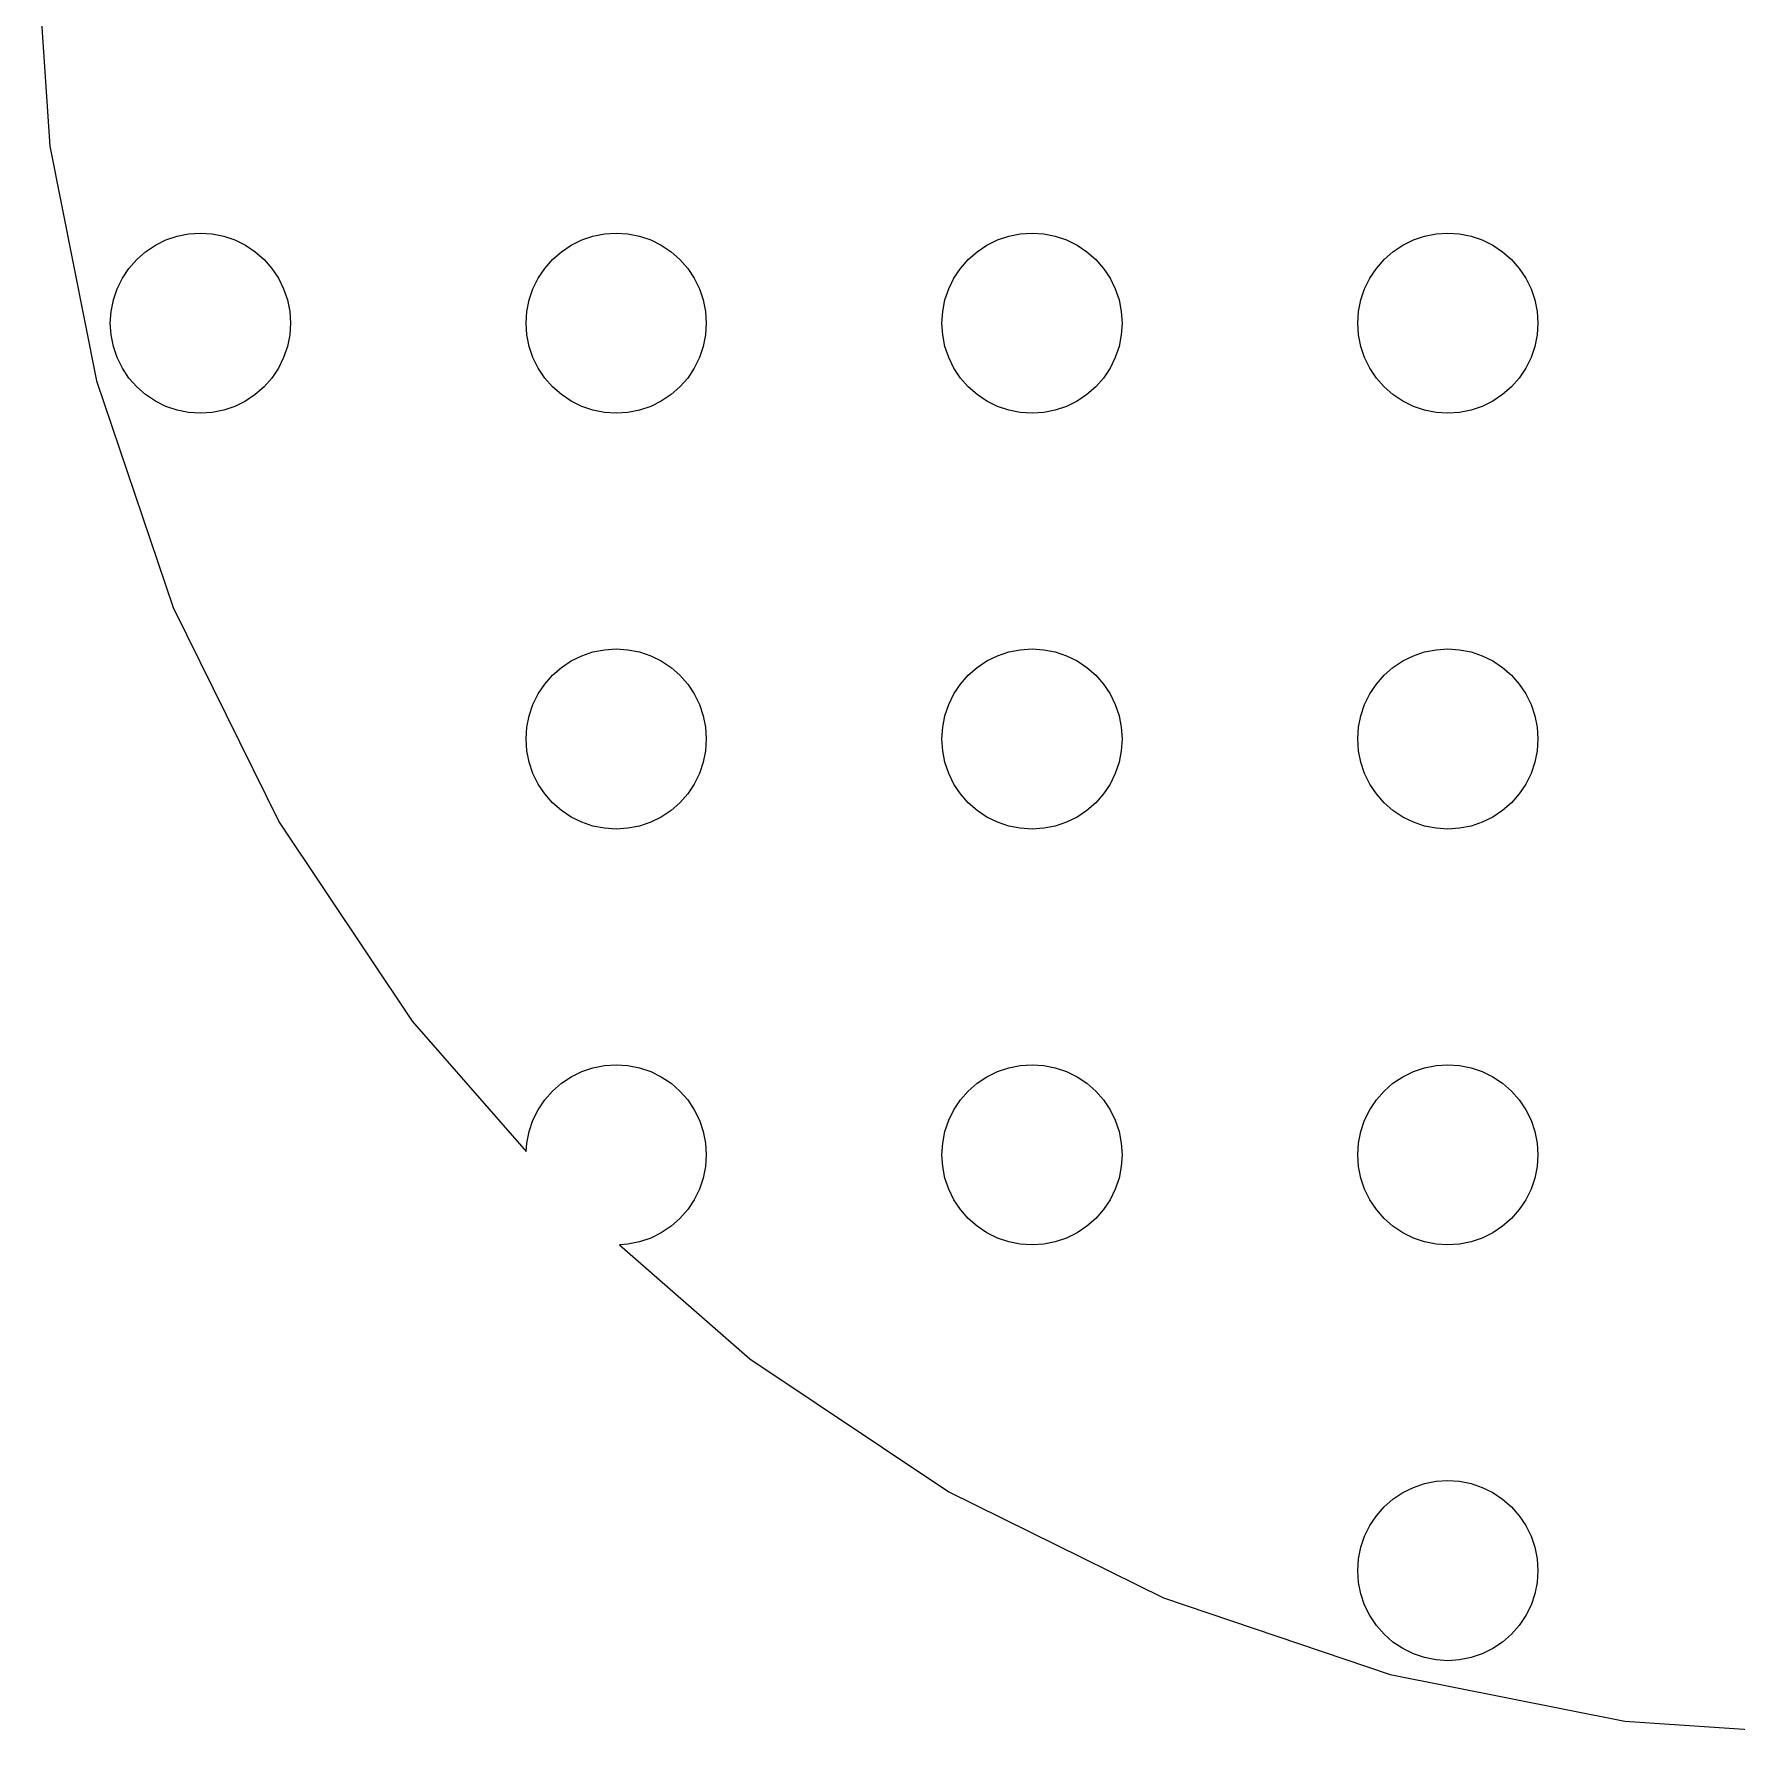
# Model space of a CAD drawing. Header units: metres. Extents: x -66 to 66, y -66 to 66.
# Drawn here: x -66 to -4.6, y -66 to -4.6 of the extents above; entities that cross this region are included whole.
import ezdxf

# ---------------------------------------------------------------- set-up
doc = ezdxf.new("R2010")
doc.units = ezdxf.units.M

msp = doc.modelspace()

# ---------------------------------------------------------------- linework, layer by layer
for p, q in [((-66, 0), (-65.4354, -8.61472)), ((-65.4354, -8.61472), (-63.7511, -17.082)), ((-61.9785, -12.4216), (-61.625, -12.1854)), ((-61.625, -12.1854), (-61.2437, -11.9974)), ((-61.2437, -11.9974), (-60.8412, -11.8607)), ((-60.8412, -11.8607), (-60.4242, -11.7778)), ((-60.4242, -11.7778), (-60, -11.75)), ((-60, -11.75), (-59.5758, -11.7778)), ((-59.5758, -11.7778), (-59.1588, -11.8607)), ((-59.1588, -11.8607), (-58.7563, -11.9974)), ((-58.7563, -11.9974), (-58.375, -12.1854)), ((-58.375, -12.1854), (-58.0215, -12.4216)), ((-46.9785, -12.4216), (-46.625, -12.1854)), ((-46.625, -12.1854), (-46.2437, -11.9974)), ((-46.2437, -11.9974), (-45.8412, -11.8607)), ((-45.8412, -11.8607), (-45.4242, -11.7778)), ((-45.4242, -11.7778), (-45, -11.75)), ((-45, -11.75), (-44.5758, -11.7778)), ((-44.5758, -11.7778), (-44.1588, -11.8607)), ((-44.1588, -11.8607), (-43.7563, -11.9974)), ((-43.7563, -11.9974), (-43.375, -12.1854)), ((-43.375, -12.1854), (-43.0215, -12.4216)), ((-31.9785, -12.4216), (-31.625, -12.1854)), ((-31.625, -12.1854), (-31.2437, -11.9974)), ((-31.2437, -11.9974), (-30.8412, -11.8607)), ((-30.8412, -11.8607), (-30.4242, -11.7778)), ((-30.4242, -11.7778), (-30, -11.75)), ((-30, -11.75), (-29.5758, -11.7778)), ((-29.5758, -11.7778), (-29.1588, -11.8607)), ((-29.1588, -11.8607), (-28.7563, -11.9974)), ((-28.7563, -11.9974), (-28.375, -12.1854)), ((-28.375, -12.1854), (-28.0215, -12.4216)), ((-16.9785, -12.4216), (-16.625, -12.1854)), ((-16.625, -12.1854), (-16.2437, -11.9974)), ((-16.2437, -11.9974), (-15.8412, -11.8607)), ((-15.8412, -11.8607), (-15.4242, -11.7778)), ((-15.4242, -11.7778), (-15, -11.75)), ((-15, -11.75), (-14.5758, -11.7778)), ((-14.5758, -11.7778), (-14.1588, -11.8607)), ((-14.1588, -11.8607), (-13.7563, -11.9974)), ((-13.7563, -11.9974), (-13.375, -12.1854)), ((-13.375, -12.1854), (-13.0215, -12.4216)), ((-62.5784, -13.0215), (-62.2981, -12.7019)), ((-62.2981, -12.7019), (-61.9785, -12.4216)), ((-58.0215, -12.4216), (-57.7019, -12.7019)), ((-57.7019, -12.7019), (-57.4216, -13.0215)), ((-47.5784, -13.0215), (-47.2981, -12.7019)), ((-47.2981, -12.7019), (-46.9785, -12.4216)), ((-43.0215, -12.4216), (-42.7019, -12.7019)), ((-42.7019, -12.7019), (-42.4216, -13.0215)), ((-32.5784, -13.0215), (-32.2981, -12.7019)), ((-32.2981, -12.7019), (-31.9785, -12.4216)), ((-28.0215, -12.4216), (-27.7019, -12.7019)), ((-27.7019, -12.7019), (-27.4216, -13.0215)), ((-17.5784, -13.0215), (-17.2981, -12.7019)), ((-17.2981, -12.7019), (-16.9785, -12.4216)), ((-13.0215, -12.4216), (-12.7019, -12.7019)), ((-12.7019, -12.7019), (-12.4216, -13.0215)), ((-63.0026, -13.7563), (-62.8146, -13.375)), ((-62.8146, -13.375), (-62.5784, -13.0215)), ((-57.4216, -13.0215), (-57.1854, -13.375)), ((-57.1854, -13.375), (-56.9974, -13.7563)), ((-48.0026, -13.7563), (-47.8146, -13.375)), ((-47.8146, -13.375), (-47.5784, -13.0215)), ((-42.4216, -13.0215), (-42.1854, -13.375)), ((-42.1854, -13.375), (-41.9974, -13.7563)), ((-33.0026, -13.7563), (-32.8146, -13.375)), ((-32.8146, -13.375), (-32.5784, -13.0215)), ((-27.4216, -13.0215), (-27.1854, -13.375)), ((-27.1854, -13.375), (-26.9974, -13.7563)), ((-18.0026, -13.7563), (-17.8146, -13.375)), ((-17.8146, -13.375), (-17.5784, -13.0215)), ((-12.4216, -13.0215), (-12.1854, -13.375)), ((-12.1854, -13.375), (-11.9974, -13.7563)), ((-63.1393, -14.1588), (-63.0026, -13.7563)), ((-56.9974, -13.7563), (-56.8607, -14.1588)), ((-48.1393, -14.1588), (-48.0026, -13.7563)), ((-41.9974, -13.7563), (-41.8607, -14.1588)), ((-33.1393, -14.1588), (-33.0026, -13.7563)), ((-26.9974, -13.7563), (-26.8607, -14.1588)), ((-18.1393, -14.1588), (-18.0026, -13.7563)), ((-11.9974, -13.7563), (-11.8607, -14.1588)), ((-63.25, -15), (-63.2222, -14.5758)), ((-63.2222, -14.5758), (-63.1393, -14.1588)), ((-56.8607, -14.1588), (-56.7778, -14.5758)), ((-56.7778, -14.5758), (-56.75, -15)), ((-48.25, -15), (-48.2222, -14.5758)), ((-48.2222, -14.5758), (-48.1393, -14.1588)), ((-41.8607, -14.1588), (-41.7778, -14.5758)), ((-41.7778, -14.5758), (-41.75, -15)), ((-33.25, -15), (-33.2222, -14.5758)), ((-33.2222, -14.5758), (-33.1393, -14.1588)), ((-26.8607, -14.1588), (-26.7778, -14.5758)), ((-26.7778, -14.5758), (-26.75, -15)), ((-18.25, -15), (-18.2222, -14.5758)), ((-18.2222, -14.5758), (-18.1393, -14.1588)), ((-11.8607, -14.1588), (-11.7778, -14.5758)), ((-11.7778, -14.5758), (-11.75, -15)), ((-63.2222, -15.4242), (-63.25, -15)), ((-56.75, -15), (-56.7778, -15.4242)), ((-48.2222, -15.4242), (-48.25, -15)), ((-41.75, -15), (-41.7778, -15.4242)), ((-33.2222, -15.4242), (-33.25, -15)), ((-26.75, -15), (-26.7778, -15.4242)), ((-18.2222, -15.4242), (-18.25, -15)), ((-11.75, -15), (-11.7778, -15.4242)), ((-63.1393, -15.8412), (-63.2222, -15.4242)), ((-63.0026, -16.2437), (-63.1393, -15.8412)), ((-56.8607, -15.8412), (-56.9974, -16.2437)), ((-56.7778, -15.4242), (-56.8607, -15.8412)), ((-48.1393, -15.8412), (-48.2222, -15.4242)), ((-48.0026, -16.2437), (-48.1393, -15.8412)), ((-41.8607, -15.8412), (-41.9974, -16.2437)), ((-41.7778, -15.4242), (-41.8607, -15.8412)), ((-33.1393, -15.8412), (-33.2222, -15.4242)), ((-33.0026, -16.2437), (-33.1393, -15.8412)), ((-26.8607, -15.8412), (-26.9974, -16.2437)), ((-26.7778, -15.4242), (-26.8607, -15.8412)), ((-18.1393, -15.8412), (-18.2222, -15.4242)), ((-18.0026, -16.2437), (-18.1393, -15.8412)), ((-11.8607, -15.8412), (-11.9974, -16.2437)), ((-11.7778, -15.4242), (-11.8607, -15.8412)), ((-62.8146, -16.625), (-63.0026, -16.2437)), ((-56.9974, -16.2437), (-57.1854, -16.625)), ((-47.8146, -16.625), (-48.0026, -16.2437)), ((-41.9974, -16.2437), (-42.1854, -16.625)), ((-32.8146, -16.625), (-33.0026, -16.2437)), ((-26.9974, -16.2437), (-27.1854, -16.625)), ((-17.8146, -16.625), (-18.0026, -16.2437)), ((-11.9974, -16.2437), (-12.1854, -16.625)), ((-63.7511, -17.082), (-60.976, -25.2571)), ((-62.5784, -16.9785), (-62.8146, -16.625)), ((-62.2981, -17.2981), (-62.5784, -16.9785)), ((-57.4216, -16.9785), (-57.7019, -17.2981)), ((-57.1854, -16.625), (-57.4216, -16.9785)), ((-47.5784, -16.9785), (-47.8146, -16.625)), ((-47.2981, -17.2981), (-47.5784, -16.9785)), ((-42.4216, -16.9785), (-42.7019, -17.2981)), ((-42.1854, -16.625), (-42.4216, -16.9785)), ((-32.5784, -16.9785), (-32.8146, -16.625)), ((-32.2981, -17.2981), (-32.5784, -16.9785)), ((-27.4216, -16.9785), (-27.7019, -17.2981)), ((-27.1854, -16.625), (-27.4216, -16.9785)), ((-17.5784, -16.9785), (-17.8146, -16.625)), ((-17.2981, -17.2981), (-17.5784, -16.9785)), ((-12.4216, -16.9785), (-12.7019, -17.2981)), ((-12.1854, -16.625), (-12.4216, -16.9785)), ((-61.9785, -17.5784), (-62.2981, -17.2981)), ((-61.625, -17.8146), (-61.9785, -17.5784)), ((-61.2437, -18.0026), (-61.625, -17.8146)), ((-58.375, -17.8146), (-58.7563, -18.0026)), ((-58.0215, -17.5784), (-58.375, -17.8146)), ((-57.7019, -17.2981), (-58.0215, -17.5784)), ((-46.9785, -17.5784), (-47.2981, -17.2981)), ((-46.625, -17.8146), (-46.9785, -17.5784)), ((-46.2437, -18.0026), (-46.625, -17.8146)), ((-43.375, -17.8146), (-43.7563, -18.0026)), ((-43.0215, -17.5784), (-43.375, -17.8146)), ((-42.7019, -17.2981), (-43.0215, -17.5784)), ((-31.9785, -17.5784), (-32.2981, -17.2981)), ((-31.625, -17.8146), (-31.9785, -17.5784)), ((-31.2437, -18.0026), (-31.625, -17.8146)), ((-28.375, -17.8146), (-28.7563, -18.0026)), ((-28.0215, -17.5784), (-28.375, -17.8146)), ((-27.7019, -17.2981), (-28.0215, -17.5784)), ((-16.9785, -17.5784), (-17.2981, -17.2981)), ((-16.625, -17.8146), (-16.9785, -17.5784)), ((-16.2437, -18.0026), (-16.625, -17.8146)), ((-13.375, -17.8146), (-13.7563, -18.0026)), ((-13.0215, -17.5784), (-13.375, -17.8146)), ((-12.7019, -17.2981), (-13.0215, -17.5784)), ((-60.8412, -18.1393), (-61.2437, -18.0026)), ((-60.4242, -18.2222), (-60.8412, -18.1393)), ((-60, -18.25), (-60.4242, -18.2222)), ((-59.5758, -18.2222), (-60, -18.25)), ((-59.1588, -18.1393), (-59.5758, -18.2222)), ((-58.7563, -18.0026), (-59.1588, -18.1393)), ((-45.8412, -18.1393), (-46.2437, -18.0026)), ((-45.4242, -18.2222), (-45.8412, -18.1393)), ((-45, -18.25), (-45.4242, -18.2222)), ((-44.5758, -18.2222), (-45, -18.25)), ((-44.1588, -18.1393), (-44.5758, -18.2222)), ((-43.7563, -18.0026), (-44.1588, -18.1393)), ((-30.8412, -18.1393), (-31.2437, -18.0026)), ((-30.4242, -18.2222), (-30.8412, -18.1393)), ((-30, -18.25), (-30.4242, -18.2222)), ((-29.5758, -18.2222), (-30, -18.25)), ((-29.1588, -18.1393), (-29.5758, -18.2222)), ((-28.7563, -18.0026), (-29.1588, -18.1393)), ((-15.8412, -18.1393), (-16.2437, -18.0026)), ((-15.4242, -18.2222), (-15.8412, -18.1393)), ((-15, -18.25), (-15.4242, -18.2222)), ((-14.5758, -18.2222), (-15, -18.25)), ((-14.1588, -18.1393), (-14.5758, -18.2222)), ((-13.7563, -18.0026), (-14.1588, -18.1393)), ((-60.976, -25.2571), (-57.1577, -33)), ((-46.625, -27.1854), (-46.2437, -26.9974)), ((-46.2437, -26.9974), (-45.8412, -26.8607)), ((-45.8412, -26.8607), (-45.4242, -26.7778)), ((-45.4242, -26.7778), (-45, -26.75)), ((-45, -26.75), (-44.5758, -26.7778)), ((-44.5758, -26.7778), (-44.1588, -26.8607)), ((-44.1588, -26.8607), (-43.7563, -26.9974)), ((-43.7563, -26.9974), (-43.375, -27.1854)), ((-31.625, -27.1854), (-31.2437, -26.9974)), ((-31.2437, -26.9974), (-30.8412, -26.8607)), ((-30.8412, -26.8607), (-30.4242, -26.7778)), ((-30.4242, -26.7778), (-30, -26.75)), ((-30, -26.75), (-29.5758, -26.7778)), ((-29.5758, -26.7778), (-29.1588, -26.8607)), ((-29.1588, -26.8607), (-28.7563, -26.9974)), ((-28.7563, -26.9974), (-28.375, -27.1854)), ((-16.625, -27.1854), (-16.2437, -26.9974)), ((-16.2437, -26.9974), (-15.8412, -26.8607)), ((-15.8412, -26.8607), (-15.4242, -26.7778)), ((-15.4242, -26.7778), (-15, -26.75)), ((-15, -26.75), (-14.5758, -26.7778)), ((-14.5758, -26.7778), (-14.1588, -26.8607)), ((-14.1588, -26.8607), (-13.7563, -26.9974)), ((-13.7563, -26.9974), (-13.375, -27.1854)), ((-47.2981, -27.7019), (-46.9785, -27.4216)), ((-46.9785, -27.4216), (-46.625, -27.1854)), ((-43.375, -27.1854), (-43.0215, -27.4216)), ((-43.0215, -27.4216), (-42.7019, -27.7019)), ((-32.2981, -27.7019), (-31.9785, -27.4216)), ((-31.9785, -27.4216), (-31.625, -27.1854)), ((-28.375, -27.1854), (-28.0215, -27.4216)), ((-28.0215, -27.4216), (-27.7019, -27.7019)), ((-17.2981, -27.7019), (-16.9785, -27.4216)), ((-16.9785, -27.4216), (-16.625, -27.1854)), ((-13.375, -27.1854), (-13.0215, -27.4216)), ((-13.0215, -27.4216), (-12.7019, -27.7019)), ((-47.8146, -28.375), (-47.5784, -28.0215)), ((-47.5784, -28.0215), (-47.2981, -27.7019)), ((-42.7019, -27.7019), (-42.4216, -28.0215)), ((-42.4216, -28.0215), (-42.1854, -28.375)), ((-32.8146, -28.375), (-32.5784, -28.0215)), ((-32.5784, -28.0215), (-32.2981, -27.7019)), ((-27.7019, -27.7019), (-27.4216, -28.0215)), ((-27.4216, -28.0215), (-27.1854, -28.375)), ((-17.8146, -28.375), (-17.5784, -28.0215)), ((-17.5784, -28.0215), (-17.2981, -27.7019)), ((-12.7019, -27.7019), (-12.4216, -28.0215)), ((-12.4216, -28.0215), (-12.1854, -28.375)), ((-48.1393, -29.1588), (-48.0026, -28.7563)), ((-48.0026, -28.7563), (-47.8146, -28.375)), ((-42.1854, -28.375), (-41.9974, -28.7563)), ((-41.9974, -28.7563), (-41.8607, -29.1588)), ((-33.1393, -29.1588), (-33.0026, -28.7563)), ((-33.0026, -28.7563), (-32.8146, -28.375)), ((-27.1854, -28.375), (-26.9974, -28.7563)), ((-26.9974, -28.7563), (-26.8607, -29.1588)), ((-18.1393, -29.1588), (-18.0026, -28.7563)), ((-18.0026, -28.7563), (-17.8146, -28.375)), ((-12.1854, -28.375), (-11.9974, -28.7563)), ((-11.9974, -28.7563), (-11.8607, -29.1588)), ((-48.2222, -29.5758), (-48.1393, -29.1588)), ((-41.8607, -29.1588), (-41.7778, -29.5758)), ((-33.2222, -29.5758), (-33.1393, -29.1588)), ((-26.8607, -29.1588), (-26.7778, -29.5758)), ((-18.2222, -29.5758), (-18.1393, -29.1588)), ((-11.8607, -29.1588), (-11.7778, -29.5758)), ((-48.25, -30), (-48.2222, -29.5758)), ((-48.2222, -30.4242), (-48.25, -30)), ((-41.7778, -29.5758), (-41.75, -30)), ((-41.75, -30), (-41.7778, -30.4242)), ((-33.25, -30), (-33.2222, -29.5758)), ((-33.2222, -30.4242), (-33.25, -30)), ((-26.7778, -29.5758), (-26.75, -30)), ((-26.75, -30), (-26.7778, -30.4242)), ((-18.25, -30), (-18.2222, -29.5758)), ((-18.2222, -30.4242), (-18.25, -30)), ((-11.7778, -29.5758), (-11.75, -30)), ((-11.75, -30), (-11.7778, -30.4242)), ((-48.1393, -30.8412), (-48.2222, -30.4242)), ((-41.7778, -30.4242), (-41.8607, -30.8412)), ((-33.1393, -30.8412), (-33.2222, -30.4242)), ((-26.7778, -30.4242), (-26.8607, -30.8412)), ((-18.1393, -30.8412), (-18.2222, -30.4242)), ((-11.7778, -30.4242), (-11.8607, -30.8412)), ((-48.0026, -31.2437), (-48.1393, -30.8412)), ((-47.8146, -31.625), (-48.0026, -31.2437)), ((-41.9974, -31.2437), (-42.1854, -31.625)), ((-41.8607, -30.8412), (-41.9974, -31.2437)), ((-33.0026, -31.2437), (-33.1393, -30.8412)), ((-32.8146, -31.625), (-33.0026, -31.2437)), ((-26.9974, -31.2437), (-27.1854, -31.625)), ((-26.8607, -30.8412), (-26.9974, -31.2437)), ((-18.0026, -31.2437), (-18.1393, -30.8412)), ((-17.8146, -31.625), (-18.0026, -31.2437)), ((-11.9974, -31.2437), (-12.1854, -31.625)), ((-11.8607, -30.8412), (-11.9974, -31.2437)), ((-47.5784, -31.9785), (-47.8146, -31.625)), ((-42.1854, -31.625), (-42.4216, -31.9785)), ((-32.5784, -31.9785), (-32.8146, -31.625)), ((-27.1854, -31.625), (-27.4216, -31.9785)), ((-17.5784, -31.9785), (-17.8146, -31.625)), ((-12.1854, -31.625), (-12.4216, -31.9785)), ((-47.2981, -32.2981), (-47.5784, -31.9785)), ((-46.9785, -32.5784), (-47.2981, -32.2981)), ((-42.7019, -32.2981), (-43.0215, -32.5784)), ((-42.4216, -31.9785), (-42.7019, -32.2981)), ((-32.2981, -32.2981), (-32.5784, -31.9785)), ((-31.9785, -32.5784), (-32.2981, -32.2981)), ((-27.7019, -32.2981), (-28.0215, -32.5784)), ((-27.4216, -31.9785), (-27.7019, -32.2981)), ((-17.2981, -32.2981), (-17.5784, -31.9785)), ((-16.9785, -32.5784), (-17.2981, -32.2981)), ((-12.7019, -32.2981), (-13.0215, -32.5784)), ((-12.4216, -31.9785), (-12.7019, -32.2981)), ((-57.1577, -33), (-52.3613, -40.1783)), ((-46.625, -32.8146), (-46.9785, -32.5784)), ((-46.2437, -33.0026), (-46.625, -32.8146)), ((-45.8412, -33.1393), (-46.2437, -33.0026)), ((-45.4242, -33.2222), (-45.8412, -33.1393)), ((-44.1588, -33.1393), (-44.5758, -33.2222)), ((-43.7563, -33.0026), (-44.1588, -33.1393)), ((-43.375, -32.8146), (-43.7563, -33.0026)), ((-43.0215, -32.5784), (-43.375, -32.8146)), ((-31.625, -32.8146), (-31.9785, -32.5784)), ((-31.2437, -33.0026), (-31.625, -32.8146)), ((-30.8412, -33.1393), (-31.2437, -33.0026)), ((-30.4242, -33.2222), (-30.8412, -33.1393)), ((-29.1588, -33.1393), (-29.5758, -33.2222)), ((-28.7563, -33.0026), (-29.1588, -33.1393)), ((-28.375, -32.8146), (-28.7563, -33.0026)), ((-28.0215, -32.5784), (-28.375, -32.8146)), ((-16.625, -32.8146), (-16.9785, -32.5784)), ((-16.2437, -33.0026), (-16.625, -32.8146)), ((-15.8412, -33.1393), (-16.2437, -33.0026)), ((-15.4242, -33.2222), (-15.8412, -33.1393)), ((-14.1588, -33.1393), (-14.5758, -33.2222)), ((-13.7563, -33.0026), (-14.1588, -33.1393)), ((-13.375, -32.8146), (-13.7563, -33.0026)), ((-13.0215, -32.5784), (-13.375, -32.8146)), ((-45, -33.25), (-45.4242, -33.2222)), ((-44.5758, -33.2222), (-45, -33.25)), ((-30, -33.25), (-30.4242, -33.2222)), ((-29.5758, -33.2222), (-30, -33.25)), ((-15, -33.25), (-15.4242, -33.2222)), ((-14.5758, -33.2222), (-15, -33.25)), ((-52.3613, -40.1783), (-48.2418, -44.8756)), ((-45.4242, -41.7778), (-45, -41.75)), ((-45, -41.75), (-44.5758, -41.7778)), ((-30.4242, -41.7778), (-30, -41.75)), ((-30, -41.75), (-29.5758, -41.7778)), ((-15.4242, -41.7778), (-15, -41.75)), ((-15, -41.75), (-14.5758, -41.7778)), ((-46.9785, -42.4216), (-46.625, -42.1854)), ((-46.625, -42.1854), (-46.2437, -41.9974)), ((-46.2437, -41.9974), (-45.8412, -41.8607)), ((-45.8412, -41.8607), (-45.4242, -41.7778)), ((-44.5758, -41.7778), (-44.1588, -41.8607)), ((-44.1588, -41.8607), (-43.7563, -41.9974)), ((-43.7563, -41.9974), (-43.375, -42.1854)), ((-43.375, -42.1854), (-43.0215, -42.4216)), ((-31.9785, -42.4216), (-31.625, -42.1854)), ((-31.625, -42.1854), (-31.2437, -41.9974)), ((-31.2437, -41.9974), (-30.8412, -41.8607)), ((-30.8412, -41.8607), (-30.4242, -41.7778)), ((-29.5758, -41.7778), (-29.1588, -41.8607)), ((-29.1588, -41.8607), (-28.7563, -41.9974)), ((-28.7563, -41.9974), (-28.375, -42.1854)), ((-28.375, -42.1854), (-28.0215, -42.4216)), ((-16.9785, -42.4216), (-16.625, -42.1854)), ((-16.625, -42.1854), (-16.2437, -41.9974)), ((-16.2437, -41.9974), (-15.8412, -41.8607)), ((-15.8412, -41.8607), (-15.4242, -41.7778)), ((-14.5758, -41.7778), (-14.1588, -41.8607)), ((-14.1588, -41.8607), (-13.7563, -41.9974)), ((-13.7563, -41.9974), (-13.375, -42.1854)), ((-13.375, -42.1854), (-13.0215, -42.4216)), ((-47.5784, -43.0215), (-47.2981, -42.7019)), ((-47.2981, -42.7019), (-46.9785, -42.4216)), ((-43.0215, -42.4216), (-42.7019, -42.7019)), ((-42.7019, -42.7019), (-42.4216, -43.0215)), ((-32.5784, -43.0215), (-32.2981, -42.7019)), ((-32.2981, -42.7019), (-31.9785, -42.4216)), ((-28.0215, -42.4216), (-27.7019, -42.7019)), ((-27.7019, -42.7019), (-27.4216, -43.0215)), ((-17.5784, -43.0215), (-17.2981, -42.7019)), ((-17.2981, -42.7019), (-16.9785, -42.4216)), ((-13.0215, -42.4216), (-12.7019, -42.7019)), ((-12.7019, -42.7019), (-12.4216, -43.0215)), ((-48.0026, -43.7563), (-47.8146, -43.375)), ((-47.8146, -43.375), (-47.5784, -43.0215)), ((-42.4216, -43.0215), (-42.1854, -43.375)), ((-42.1854, -43.375), (-41.9974, -43.7563)), ((-33.0026, -43.7563), (-32.8146, -43.375)), ((-32.8146, -43.375), (-32.5784, -43.0215)), ((-27.4216, -43.0215), (-27.1854, -43.375)), ((-27.1854, -43.375), (-26.9974, -43.7563)), ((-18.0026, -43.7563), (-17.8146, -43.375)), ((-17.8146, -43.375), (-17.5784, -43.0215)), ((-12.4216, -43.0215), (-12.1854, -43.375)), ((-12.1854, -43.375), (-11.9974, -43.7563)), ((-48.2222, -44.5758), (-48.1393, -44.1588)), ((-48.1393, -44.1588), (-48.0026, -43.7563)), ((-41.9974, -43.7563), (-41.8607, -44.1588)), ((-41.8607, -44.1588), (-41.7778, -44.5758)), ((-33.2222, -44.5758), (-33.1393, -44.1588)), ((-33.1393, -44.1588), (-33.0026, -43.7563)), ((-26.9974, -43.7563), (-26.8607, -44.1588)), ((-26.8607, -44.1588), (-26.7778, -44.5758)), ((-18.2222, -44.5758), (-18.1393, -44.1588)), ((-18.1393, -44.1588), (-18.0026, -43.7563)), ((-11.9974, -43.7563), (-11.8607, -44.1588)), ((-11.8607, -44.1588), (-11.7778, -44.5758)), ((-48.2418, -44.8756), (-48.2222, -44.5758)), ((-41.7778, -44.5758), (-41.75, -45)), ((-33.25, -45), (-33.2222, -44.5758)), ((-26.7778, -44.5758), (-26.75, -45)), ((-18.25, -45), (-18.2222, -44.5758)), ((-11.7778, -44.5758), (-11.75, -45)), ((-41.7778, -45.4242), (-41.8607, -45.8412)), ((-41.75, -45), (-41.7778, -45.4242)), ((-33.2222, -45.4242), (-33.25, -45)), ((-33.1393, -45.8412), (-33.2222, -45.4242)), ((-26.7778, -45.4242), (-26.8607, -45.8412)), ((-26.75, -45), (-26.7778, -45.4242)), ((-18.2222, -45.4242), (-18.25, -45)), ((-18.1393, -45.8412), (-18.2222, -45.4242)), ((-11.7778, -45.4242), (-11.8607, -45.8412)), ((-11.75, -45), (-11.7778, -45.4242)), ((-41.8607, -45.8412), (-41.9974, -46.2437)), ((-33.0026, -46.2437), (-33.1393, -45.8412)), ((-26.8607, -45.8412), (-26.9974, -46.2437)), ((-18.0026, -46.2437), (-18.1393, -45.8412)), ((-11.8607, -45.8412), (-11.9974, -46.2437)), ((-42.1854, -46.625), (-42.4216, -46.9785)), ((-41.9974, -46.2437), (-42.1854, -46.625)), ((-32.8146, -46.625), (-33.0026, -46.2437)), ((-32.5784, -46.9785), (-32.8146, -46.625)), ((-27.1854, -46.625), (-27.4216, -46.9785)), ((-26.9974, -46.2437), (-27.1854, -46.625)), ((-17.8146, -46.625), (-18.0026, -46.2437)), ((-17.5784, -46.9785), (-17.8146, -46.625)), ((-12.1854, -46.625), (-12.4216, -46.9785)), ((-11.9974, -46.2437), (-12.1854, -46.625)), ((-42.7019, -47.2981), (-43.0215, -47.5784)), ((-42.4216, -46.9785), (-42.7019, -47.2981)), ((-32.2981, -47.2981), (-32.5784, -46.9785)), ((-31.9785, -47.5784), (-32.2981, -47.2981)), ((-27.7019, -47.2981), (-28.0215, -47.5784)), ((-27.4216, -46.9785), (-27.7019, -47.2981)), ((-17.2981, -47.2981), (-17.5784, -46.9785)), ((-16.9785, -47.5784), (-17.2981, -47.2981)), ((-12.7019, -47.2981), (-13.0215, -47.5784)), ((-12.4216, -46.9785), (-12.7019, -47.2981)), ((-43.375, -47.8146), (-43.7563, -48.0026)), ((-43.0215, -47.5784), (-43.375, -47.8146)), ((-31.625, -47.8146), (-31.9785, -47.5784)), ((-31.2437, -48.0026), (-31.625, -47.8146)), ((-28.375, -47.8146), (-28.7563, -48.0026)), ((-28.0215, -47.5784), (-28.375, -47.8146)), ((-16.625, -47.8146), (-16.9785, -47.5784)), ((-16.2437, -48.0026), (-16.625, -47.8146)), ((-13.375, -47.8146), (-13.7563, -48.0026)), ((-13.0215, -47.5784), (-13.375, -47.8146)), ((-44.5758, -48.2222), (-44.8756, -48.2418)), ((-44.8756, -48.2418), (-40.1783, -52.3613)), ((-44.1588, -48.1393), (-44.5758, -48.2222)), ((-43.7563, -48.0026), (-44.1588, -48.1393)), ((-30.8412, -48.1393), (-31.2437, -48.0026)), ((-30.4242, -48.2222), (-30.8412, -48.1393)), ((-30, -48.25), (-30.4242, -48.2222)), ((-29.5758, -48.2222), (-30, -48.25)), ((-29.1588, -48.1393), (-29.5758, -48.2222)), ((-28.7563, -48.0026), (-29.1588, -48.1393)), ((-15.8412, -48.1393), (-16.2437, -48.0026)), ((-15.4242, -48.2222), (-15.8412, -48.1393)), ((-15, -48.25), (-15.4242, -48.2222)), ((-14.5758, -48.2222), (-15, -48.25)), ((-14.1588, -48.1393), (-14.5758, -48.2222)), ((-13.7563, -48.0026), (-14.1588, -48.1393)), ((-40.1783, -52.3613), (-33, -57.1577)), ((-16.625, -57.1854), (-16.2437, -56.9974)), ((-16.2437, -56.9974), (-15.8412, -56.8607)), ((-15.8412, -56.8607), (-15.4242, -56.7778)), ((-15.4242, -56.7778), (-15, -56.75)), ((-15, -56.75), (-14.5758, -56.7778)), ((-14.5758, -56.7778), (-14.1588, -56.8607)), ((-14.1588, -56.8607), (-13.7563, -56.9974)), ((-13.7563, -56.9974), (-13.375, -57.1854)), ((-33, -57.1577), (-25.2571, -60.976)), ((-17.5784, -58.0215), (-17.2981, -57.7019)), ((-17.2981, -57.7019), (-16.9785, -57.4216)), ((-16.9785, -57.4216), (-16.625, -57.1854)), ((-13.375, -57.1854), (-13.0215, -57.4216)), ((-13.0215, -57.4216), (-12.7019, -57.7019)), ((-12.7019, -57.7019), (-12.4216, -58.0215)), ((-17.8146, -58.375), (-17.5784, -58.0215)), ((-12.4216, -58.0215), (-12.1854, -58.375)), ((-18.1393, -59.1588), (-18.0026, -58.7563)), ((-18.0026, -58.7563), (-17.8146, -58.375)), ((-12.1854, -58.375), (-11.9974, -58.7563)), ((-11.9974, -58.7563), (-11.8607, -59.1588)), ((-18.25, -60), (-18.2222, -59.5758)), ((-18.2222, -59.5758), (-18.1393, -59.1588)), ((-11.8607, -59.1588), (-11.7778, -59.5758)), ((-11.7778, -59.5758), (-11.75, -60)), ((-18.2222, -60.4242), (-18.25, -60)), ((-11.75, -60), (-11.7778, -60.4242)), ((-18.1393, -60.8412), (-18.2222, -60.4242)), ((-11.7778, -60.4242), (-11.8607, -60.8412)), ((-25.2571, -60.976), (-17.082, -63.7511)), ((-18.0026, -61.2437), (-18.1393, -60.8412)), ((-17.8146, -61.625), (-18.0026, -61.2437)), ((-11.9974, -61.2437), (-12.1854, -61.625)), ((-11.8607, -60.8412), (-11.9974, -61.2437)), ((-17.5784, -61.9785), (-17.8146, -61.625)), ((-17.2981, -62.2981), (-17.5784, -61.9785)), ((-12.4216, -61.9785), (-12.7019, -62.2981)), ((-12.1854, -61.625), (-12.4216, -61.9785)), ((-16.9785, -62.5784), (-17.2981, -62.2981)), ((-16.625, -62.8146), (-16.9785, -62.5784)), ((-13.0215, -62.5784), (-13.375, -62.8146)), ((-12.7019, -62.2981), (-13.0215, -62.5784)), ((-16.2437, -63.0026), (-16.625, -62.8146)), ((-15.8412, -63.1393), (-16.2437, -63.0026)), ((-15.4242, -63.2222), (-15.8412, -63.1393)), ((-15, -63.25), (-15.4242, -63.2222)), ((-14.5758, -63.2222), (-15, -63.25)), ((-14.1588, -63.1393), (-14.5758, -63.2222)), ((-13.7563, -63.0026), (-14.1588, -63.1393)), ((-13.375, -62.8146), (-13.7563, -63.0026)), ((-17.082, -63.7511), (-8.61472, -65.4354)), ((-8.61472, -65.4354), (0, -66))]:
    msp.add_line(p, q)

doc.saveas('drawing.dxf')
